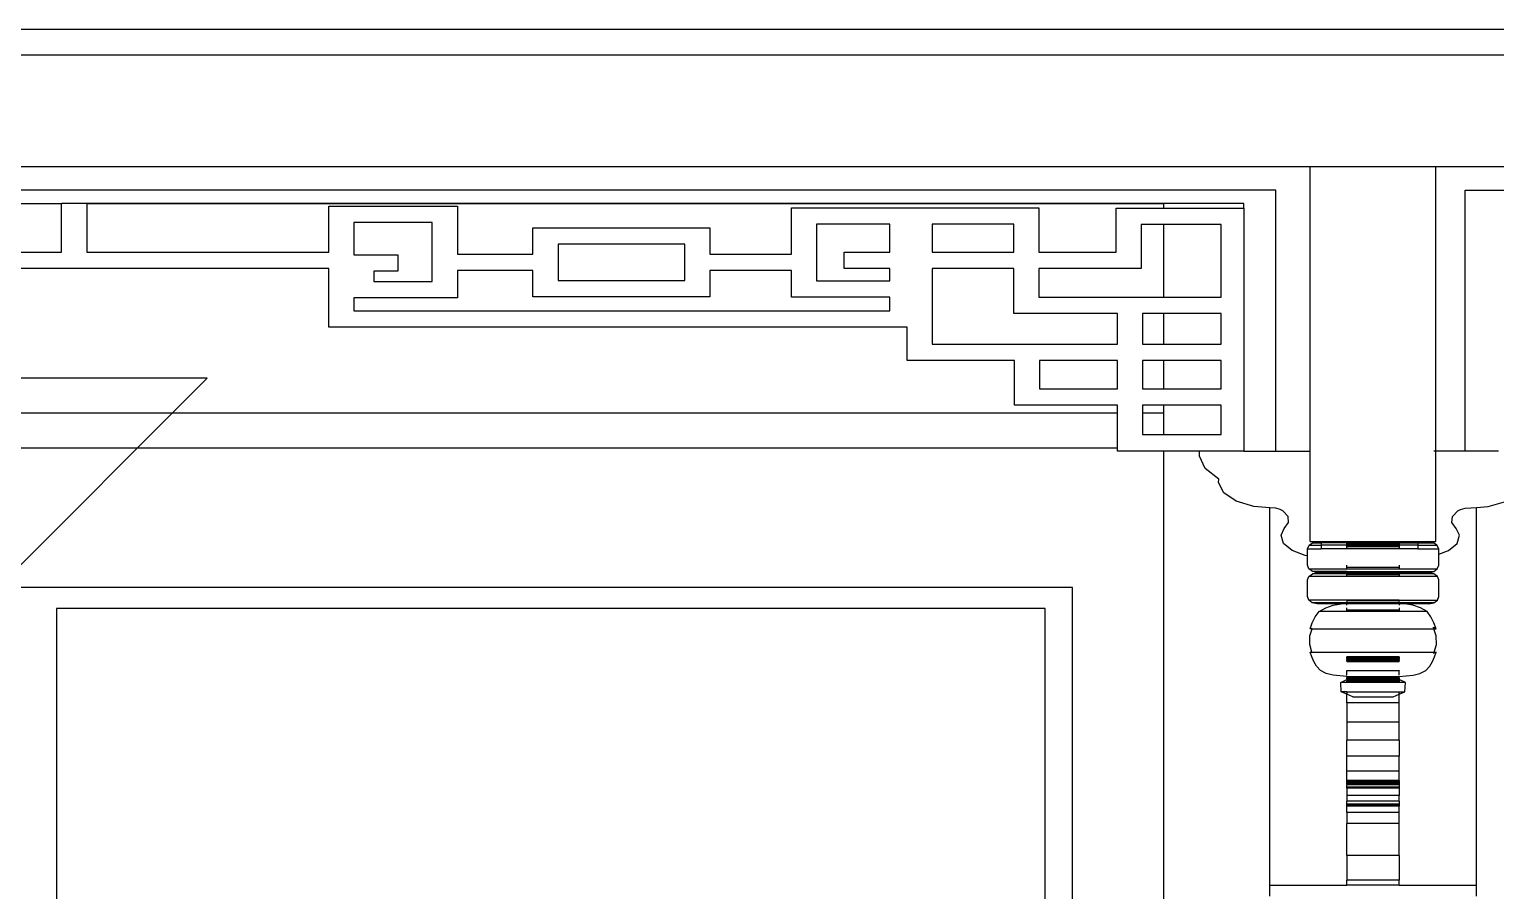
# Model space of a CAD drawing. Extents: x -24961 to 905641, y -154323 to 635957.
# Drawn here: x 408153 to 410254, y -112906 to -111672 of the extents above; entities that cross this region are included whole.
import ezdxf

# ---------------------------------------------------------------- set-up
doc = ezdxf.new("R2010")
doc.units = 0
doc.header["$LTSCALE"] = 1000
doc.header["$MEASUREMENT"] = 0
for name, color, linetype in [('DIM_ELEV', 3, 'Continuous'), ('DOTE', 1, 'Continuous'), ('窗', 154, 'Continuous')]:
    doc.layers.add(name, color=color, linetype=linetype)

msp = doc.modelspace()

# ---------------------------------------------------------------- linework, layer by layer
for p, q in [((406028.2, -111708.5), (431128.2, -111708.5)), ((408021.8, -111868.5), (409988.2, -111868.5)), ((409988.2, -112276.1), (409988.2, -111868.5)), ((409988.2, -111868.5), (410168.2, -111868.5)), ((410168.2, -112276.1), (410168.2, -111868.5)), ((410168.2, -111868.5), (412212.2, -111868.5)), ((409939.1, -111902.6), (408021.8, -111902.6)), ((408021.8, -111921.4), (408199.5, -111921.4)), ((408199.5, -111921.9), (408199.5, -111921.4)), ((408235.5, -111921.4), (408199.5, -111921.4)), ((408235.5, -111921.4), (408235.5, -111921.9)), ((409778.2, -111921.4), (408235.5, -111921.4)), ((409778.2, -111921.4), (409778.2, -111921.9)), ((409893.2, -111921.4), (409778.2, -111921.4)), ((409893.2, -111928.2), (409893.2, -111921.4)), ((409939.1, -112276.1), (409939.1, -111902.6)), ((410210.1, -111902.6), (412212.2, -111902.6)), ((410210.1, -112276.1), (410210.1, -111902.6)), ((408199.5, -111921.9), (407844.2, -111921.9)), ((408199.5, -111991.3), (408199.5, -111921.9)), ((409778.2, -111921.9), (408235.5, -111921.9)), ((408235.5, -111921.9), (408235.5, -111991.3)), ((408582.4, -111925.5), (408766.4, -111925.5)), ((408582.4, -111991.3), (408582.4, -111925.5)), ((408766.4, -111925.5), (408766.4, -111994.1)), ((409244.9, -111927.7), (409599.5, -111927.7)), ((409244.9, -111994.1), (409244.9, -111927.7)), ((409599.5, -111927.7), (409599.4, -111991.2)), ((409710.3, -111991.2), (409710.3, -111928.2)), ((409710.3, -111928.2), (409778.2, -111928.2)), ((409778.2, -111921.9), (409778.2, -111928.2)), ((409778.2, -111928.2), (409893.2, -111928.2)), ((409893.2, -111928.2), (409893.2, -112276.1)), ((408618.3, -111948.9), (408618.3, -111994.9)), ((408730.4, -111948.9), (408618.3, -111948.9)), ((408730.4, -112033), (408730.4, -111948.9)), ((408874.7, -111956.4), (409128.3, -111956.4)), ((408874.7, -111994.1), (408874.7, -111956.4)), ((409128.3, -111956.4), (409128.3, -111994.1)), ((409280.8, -111951.1), (409280.8, -112032.4)), ((409385.9, -111951.1), (409280.8, -111951.1)), ((409385.9, -111991.2), (409385.9, -111951.1)), ((409446.5, -111951.1), (409446.5, -111991.2)), ((409563.5, -111951.1), (409446.5, -111951.1)), ((409563.5, -111991.2), (409563.5, -111951.1)), ((409746.2, -111951.7), (409746.2, -112014.6)), ((409778.2, -111951.7), (409746.2, -111951.7)), ((409778.2, -111951.7), (409778.2, -112055.6)), ((409860.6, -111951.7), (409778.2, -111951.7)), ((409860.6, -112055.6), (409860.6, -111951.7)), ((408910.6, -111979.9), (408910.6, -112031.7)), ((409092.4, -111979.9), (408910.6, -111979.9)), ((409092.4, -112031.7), (409092.4, -111979.9)), ((408021.8, -111991.3), (408199.5, -111991.3)), ((408235.5, -111991.3), (408582.4, -111991.3)), ((408618.3, -111994.9), (408681.2, -111994.9)), ((408681.2, -111994.9), (408681.2, -112018.3)), ((408766.4, -111994.1), (408874.7, -111994.1)), ((409128.3, -111994.1), (409244.9, -111994.1)), ((409320.5, -111991.2), (409385.9, -111991.2)), ((409320.6, -112014.6), (409320.5, -111991.2)), ((409446.5, -111991.2), (409563.5, -111991.2)), ((409599.4, -111991.2), (409710.3, -111991.2)), ((408582.4, -112014.8), (408021.8, -112014.8)), ((408582.4, -112098.6), (408582.4, -112014.8)), ((408646.8, -112018.3), (408646.8, -112033)), ((408681.2, -112018.3), (408646.8, -112018.3)), ((408766.4, -112017.5), (408766.4, -112056.5)), ((408874.7, -112017.5), (408766.4, -112017.5)), ((408874.7, -112055.2), (408874.7, -112017.5)), ((409128.3, -112017.5), (409128.3, -112055.2)), ((409244.9, -112017.5), (409128.3, -112017.5)), ((409244.9, -112055.8), (409244.9, -112017.5)), ((409385.9, -112014.6), (409320.6, -112014.6)), ((409385.9, -112032.4), (409385.9, -112014.6)), ((409446.5, -112014.6), (409446.5, -112123)), ((409563.5, -112014.6), (409446.5, -112014.6)), ((409563.5, -112079), (409563.5, -112014.6)), ((409599.5, -112014.6), (409599.5, -112055.6)), ((409746.2, -112014.6), (409599.5, -112014.6)), ((408646.8, -112033), (408730.4, -112033)), ((408910.6, -112031.7), (409092.4, -112031.7)), ((409280.8, -112032.4), (409385.9, -112032.4)), ((408618.3, -112056.5), (408618.3, -112075.2)), ((408766.4, -112056.5), (408618.3, -112056.5)), ((409128.3, -112055.2), (408874.7, -112055.2)), ((409385.9, -112055.8), (409244.9, -112055.8)), ((409385.9, -112075.2), (409385.9, -112055.8)), ((409599.5, -112055.6), (409778.2, -112055.6)), ((409778.2, -112055.6), (409860.6, -112055.6)), ((408618.3, -112075.2), (409385.9, -112075.2)), ((409712.1, -112079), (409563.5, -112079)), ((409712.1, -112123), (409712.1, -112079)), ((409748.1, -112079), (409748.1, -112123)), ((409778.2, -112079), (409748.1, -112079)), ((409778.2, -112079), (409778.2, -112123)), ((409860.6, -112079), (409778.2, -112079)), ((409860.6, -112123), (409860.6, -112079)), ((409410.6, -112098.6), (408582.4, -112098.6)), ((409410.6, -112146.5), (409410.6, -112098.6)), ((409446.5, -112123), (409712.1, -112123)), ((409748.1, -112123), (409778.2, -112123)), ((409778.2, -112123), (409860.6, -112123)), ((409564.4, -112146.5), (409410.6, -112146.5)), ((409564.4, -112210.6), (409564.4, -112146.5)), ((409600.4, -112146.5), (409600.4, -112187.1)), ((409712.1, -112146.5), (409600.4, -112146.5)), ((409712.1, -112187.1), (409712.1, -112146.5)), ((409748.1, -112146.5), (409748.1, -112187.1)), ((409778.2, -112146.5), (409748.1, -112146.5)), ((409778.2, -112146.5), (409778.2, -112187.1)), ((409860.6, -112146.5), (409778.2, -112146.5)), ((409860.6, -112187.1), (409860.6, -112146.5)), ((409600.4, -112187.1), (409712.1, -112187.1)), ((409748.1, -112187.1), (409778.2, -112187.1)), ((409778.2, -112187.1), (409860.6, -112187.1)), ((409712.1, -112210.6), (409564.4, -112210.6)), ((409712.1, -112221.9), (409712.1, -112210.6)), ((409748.1, -112210.6), (409748.1, -112221.9)), ((409778.2, -112210.6), (409748.1, -112210.6)), ((409860.6, -112210.6), (409778.2, -112210.6)), ((409778.2, -112210.6), (409778.2, -112221.9)), ((409860.6, -112252.3), (409860.6, -112210.6)), ((409712.1, -112221.9), (406528.2, -112221.9)), ((409712.1, -112271.9), (409712.1, -112221.9)), ((409778.2, -112221.9), (409748.1, -112221.9)), ((409748.1, -112221.9), (409748.1, -112252.3)), ((409778.2, -112221.9), (409778.2, -112252.3)), ((409748.1, -112252.3), (409778.2, -112252.3)), ((409778.2, -112252.3), (409860.6, -112252.3)), ((409712.1, -112271.9), (406528.2, -112271.9)), ((409712.1, -112276.1), (409712.1, -112271.9)), ((409778.2, -112276.1), (409712.1, -112276.1)), ((409778.2, -112276.1), (409778.2, -114299.3)), ((409829.7, -112276.1), (409778.2, -112276.1)), ((409829.5, -112283.4), (409829.7, -112276.1)), ((409893.2, -112276.1), (409829.7, -112276.1)), ((409893.2, -112276.1), (409939.1, -112276.1)), ((409939.1, -112276.1), (409988.2, -112276.1)), ((409988.2, -112405.6), (409988.2, -112276.1)), ((410168.2, -112276.1), (410165.2, -112276.1)), ((410168.2, -112405.6), (410168.2, -112276.1)), ((410210.1, -112276.1), (410168.2, -112276.1)), ((410258.1, -112276.1), (410210.1, -112276.1)), ((409837.6, -112301.1), (409829.5, -112283.4)), ((409857.2, -112316.4), (409837.6, -112301.1)), ((409857, -112321.4), (409857.2, -112316.4)), ((409864.3, -112336), (409857, -112321.4)), ((409882.1, -112348), (409864.3, -112336)), ((409907.5, -112355.6), (409882.1, -112348)), ((409930.3, -112357.4), (409907.5, -112355.6)), ((409930.3, -112898.1), (409930.3, -112357.4)), ((409938.8, -112358.1), (409930.3, -112357.4)), ((409945.2, -112359.7), (409938.8, -112358.1)), ((409949, -112362), (409945.2, -112359.7)), ((409956.4, -112369.9), (409949, -112362)), ((410192.1, -112369.9), (410199.8, -112362)), ((410199.8, -112362), (410203.7, -112359.7)), ((410203.7, -112359.7), (410210.4, -112358.1)), ((410210.4, -112358.1), (410226.2, -112356.9)), ((410226.2, -112356.9), (410243.1, -112355.6)), ((410226.2, -112898.1), (410226.2, -112356.9)), ((410243.1, -112355.6), (410269.7, -112348)), ((409951.1, -112387), (409957.1, -112378.7)), ((409957.1, -112378.7), (409956.4, -112369.9)), ((410191.3, -112378.7), (410192.1, -112369.9)), ((410197.5, -112387), (410191.3, -112378.7)), ((409946.8, -112396.7), (409951.1, -112387)), ((409950, -112408.5), (409946.8, -112396.7)), ((410202.1, -112396.7), (410197.5, -112387)), ((410198.7, -112408.5), (410202.1, -112396.7)), ((409962.1, -112418.8), (409950, -112408.5)), ((409981, -112425.9), (409962.1, -112418.8)), ((409984.2, -112416.1), (409986.8, -112411.2)), ((409984.2, -112426.3), (409984.2, -112416.1)), ((409984.2, -112416.1), (410003.8, -112416.1)), ((409986.8, -112411.2), (409991.7, -112407.6)), ((409986.8, -112411.2), (410003.8, -112411.2)), ((409988.2, -112405.6), (409998.3, -112405.6)), ((409991.7, -112407.6), (409998.3, -112405.6)), ((409991.7, -112407.6), (410003.8, -112407.6)), ((409998.3, -112405.6), (410158.2, -112405.6)), ((410003.8, -112407.6), (410003.8, -112411.2)), ((410040.7, -112407.6), (410003.8, -112407.6)), ((410003.8, -112411.2), (410003.8, -112416.1)), ((410040.7, -112411.2), (410003.8, -112411.2)), ((410040.7, -112416.1), (410003.8, -112416.1)), ((410040.7, -112410.1), (410040.7, -112407.6)), ((410040.7, -112407.6), (410115.7, -112407.6)), ((410115.7, -112410.1), (410040.7, -112410.1)), ((410040.7, -112410.5), (410040.7, -112410.1)), ((410115.7, -112410.5), (410040.7, -112410.5)), ((410040.7, -112411.2), (410040.7, -112410.5)), ((410040.7, -112411.7), (410040.7, -112411.2)), ((410115.7, -112411.2), (410040.7, -112411.2)), ((410115.7, -112411.7), (410040.7, -112411.7)), ((410040.7, -112413.4), (410040.7, -112411.7)), ((410115.7, -112413.4), (410040.7, -112413.4)), ((410040.7, -112416.1), (410040.7, -112413.4)), ((410115.7, -112416.1), (410040.7, -112416.1)), ((410115.7, -112407.6), (410115.7, -112410.1)), ((410115.7, -112407.6), (410142.5, -112407.6)), ((410115.7, -112410.1), (410115.7, -112410.5)), ((410115.7, -112410.5), (410115.7, -112411.2)), ((410115.7, -112411.2), (410115.7, -112411.7)), ((410142.5, -112411.2), (410115.7, -112411.2)), ((410115.7, -112411.7), (410115.7, -112413.4)), ((410115.7, -112413.4), (410115.7, -112416.1)), ((410142.5, -112416.1), (410115.7, -112416.1)), ((410142.5, -112407.6), (410142.5, -112411.2)), ((410142.5, -112407.6), (410164.7, -112407.6)), ((410142.5, -112411.2), (410142.5, -112416.1)), ((410142.5, -112411.2), (410169.7, -112411.2)), ((410142.5, -112416.1), (410172.3, -112416.1)), ((410164.7, -112407.6), (410158.2, -112405.6)), ((410158.2, -112405.6), (410168.2, -112405.6)), ((410169.7, -112411.2), (410164.7, -112407.6)), ((410172.3, -112416.1), (410169.7, -112411.2)), ((410172.3, -112423.8), (410172.3, -112416.1)), ((410172.3, -112423.8), (410186.1, -112418.8)), ((410172.3, -112439.7), (410172.3, -112423.8)), ((410186.1, -112418.8), (410198.7, -112408.5)), ((409984.2, -112426.3), (409981, -112425.9)), ((409984.2, -112439.7), (409984.2, -112426.3)), ((409986.3, -112444.9), (409984.2, -112439.7)), ((409991.3, -112448.7), (409986.3, -112444.9)), ((409986.3, -112444.9), (410040.7, -112444.9)), ((410040.7, -112443.2), (410040.7, -112439.7)), ((410115.7, -112443.2), (410040.7, -112443.2)), ((410040.7, -112444.9), (410040.7, -112443.2)), ((410040.7, -112444.9), (410115.7, -112444.9)), ((410115.7, -112439.7), (410115.7, -112443.2)), ((410115.7, -112443.2), (410115.7, -112444.9)), ((410115.7, -112444.9), (410170.2, -112444.9)), ((410165.2, -112448.7), (410170.2, -112444.9)), ((410170.2, -112444.9), (410172.3, -112439.7)), ((409984.2, -112460.9), (409986.2, -112455.7)), ((409984.2, -112484.6), (409984.2, -112460.9)), ((409986.2, -112455.7), (409991.3, -112451.9)), ((410040.7, -112455.7), (409986.2, -112455.7)), ((409998.3, -112450.4), (409991.3, -112448.7)), ((410040.7, -112448.7), (409991.3, -112448.7)), ((409991.3, -112451.9), (409998.3, -112450.4)), ((410040.7, -112451.9), (409991.3, -112451.9)), ((410040.7, -112450.4), (409998.3, -112450.4)), ((410040.7, -112450.4), (410040.7, -112448.7)), ((410040.7, -112448.7), (410115.7, -112448.7)), ((410040.7, -112451.9), (410040.7, -112450.4)), ((410115.7, -112450.4), (410040.7, -112450.4)), ((410040.7, -112453.5), (410040.7, -112451.9)), ((410115.7, -112451.9), (410040.7, -112451.9)), ((410115.7, -112453.5), (410040.7, -112453.5)), ((410040.7, -112455.7), (410040.7, -112453.5)), ((410115.7, -112455.7), (410040.7, -112455.7)), ((410115.7, -112448.7), (410115.7, -112450.4)), ((410115.7, -112448.7), (410165.2, -112448.7)), ((410115.7, -112450.4), (410115.7, -112451.9)), ((410158.2, -112450.4), (410115.7, -112450.4)), ((410115.7, -112451.9), (410115.7, -112453.5)), ((410165.2, -112451.9), (410115.7, -112451.9)), ((410115.7, -112453.5), (410115.7, -112455.7)), ((410170.3, -112455.7), (410115.7, -112455.7)), ((410158.2, -112450.4), (410165.2, -112448.7)), ((410165.2, -112451.9), (410158.2, -112450.4)), ((410170.3, -112455.7), (410165.2, -112451.9)), ((410172.3, -112460.9), (410170.3, -112455.7)), ((410172.3, -112484.6), (410172.3, -112460.9)), ((409986.1, -112489.9), (409984.2, -112484.6)), ((410170.4, -112489.9), (410172.3, -112484.6)), ((409991.2, -112493.7), (409986.1, -112489.9)), ((410040.7, -112489.9), (409986.1, -112489.9)), ((409998.3, -112495.2), (409991.2, -112493.7)), ((410040.7, -112493.7), (409991.2, -112493.7)), ((409995.2, -112513.9), (410000.9, -112506.2)), ((410032.6, -112495.2), (409998.3, -112495.2)), ((410000.9, -112506.2), (410010.4, -112500.9)), ((410040.7, -112506.2), (410000.9, -112506.2)), ((410010.4, -112500.9), (410021.1, -112497.2)), ((410021.1, -112497.2), (410032.6, -112495.2)), ((410040.7, -112495.2), (410032.6, -112495.2)), ((410040.7, -112489.9), (410040.7, -112491)), ((410115.7, -112489.9), (410040.7, -112489.9)), ((410115.7, -112491), (410040.7, -112491)), ((410040.7, -112491), (410040.7, -112493.7)), ((410040.7, -112493.7), (410040.7, -112494.8)), ((410115.7, -112493.7), (410040.7, -112493.7)), ((410115.7, -112494.8), (410040.7, -112494.8)), ((410040.7, -112495.2), (410040.7, -112494.8)), ((410040.7, -112497.2), (410040.7, -112495.2)), ((410115.7, -112495.2), (410040.7, -112495.2)), ((410040.7, -112504.1), (410040.7, -112500.9)), ((410115.7, -112504.1), (410040.7, -112504.1)), ((410040.7, -112506.2), (410040.7, -112504.1)), ((410115.7, -112506.2), (410040.7, -112506.2)), ((410115.7, -112491), (410115.7, -112489.9)), ((410115.7, -112489.9), (410170.4, -112489.9)), ((410115.7, -112493.7), (410115.7, -112491)), ((410115.7, -112494.8), (410115.7, -112493.7)), ((410165.3, -112493.7), (410115.7, -112493.7)), ((410115.7, -112494.8), (410115.7, -112495.2)), ((410115.7, -112495.2), (410115.7, -112497.2)), ((410123.8, -112495.2), (410115.7, -112495.2)), ((410115.7, -112500.9), (410115.7, -112504.1)), ((410115.7, -112504.1), (410115.7, -112506.2)), ((410155.6, -112506.2), (410115.7, -112506.2)), ((410135.4, -112497.2), (410123.8, -112495.2)), ((410158.2, -112495.2), (410123.8, -112495.2)), ((410146.1, -112500.9), (410135.4, -112497.2)), ((410155.6, -112506.2), (410146.1, -112500.9)), ((410161.2, -112513.9), (410155.6, -112506.2)), ((410158.2, -112495.2), (410165.3, -112493.7)), ((410165.3, -112493.7), (410170.4, -112489.9)), ((409987.7, -112541), (409990.9, -112530.7)), ((409988.1, -112530.7), (409990.9, -112522.1)), ((409990.9, -112530.7), (409988.1, -112530.7)), ((409990.9, -112522.1), (409995.2, -112513.9)), ((409990.9, -112530.7), (410165.5, -112530.7)), ((410165.5, -112522.1), (410161.2, -112513.9)), ((410164.7, -112528.7), (410164.9, -112528.7)), ((410164.9, -112528.7), (410168.4, -112530.7)), ((410165.5, -112530.7), (410164.9, -112528.7)), ((410168.4, -112530.7), (410165.5, -112522.1)), ((410165.5, -112530.7), (410168.4, -112530.7)), ((410168.8, -112541), (410165.5, -112530.7)), ((409987.5, -112553.5), (409987.7, -112541)), ((410169, -112553.5), (410168.8, -112541)), ((409990.6, -112564.3), (409987.5, -112553.5)), ((409988.1, -112564.3), (409990.6, -112564.3)), ((409990.3, -112571.2), (409988.1, -112564.3)), ((409993.3, -112577.9), (409990.3, -112571.2)), ((409990.6, -112564.3), (410165.9, -112564.3)), ((410115.7, -112571.2), (410040.7, -112571.2)), ((410040.7, -112571.2), (410040.7, -112571.2)), ((410040.7, -112572.3), (410040.7, -112571.2)), ((410115.7, -112572.3), (410040.7, -112572.3)), ((410040.7, -112572.5), (410040.7, -112572.3)), ((410115.7, -112572.5), (410040.7, -112572.5)), ((410040.7, -112572.6), (410040.7, -112572.5)), ((410115.7, -112572.6), (410040.7, -112572.6)), ((410040.7, -112572.6), (410040.7, -112573.1)), ((410115.7, -112571.2), (410115.7, -112571.2)), ((410115.7, -112571.2), (410115.7, -112572.3)), ((410115.7, -112572.3), (410115.7, -112572.5)), ((410115.7, -112572.5), (410115.7, -112572.6)), ((410115.7, -112573.1), (410115.7, -112572.6)), ((410163.2, -112577.9), (410166.2, -112571.2)), ((410164.8, -112565.8), (410165.5, -112565.8)), ((410168.4, -112564.3), (410165.5, -112565.8)), ((410165.5, -112565.8), (410165.9, -112564.3)), ((410165.9, -112564.3), (410169, -112553.5)), ((410165.9, -112564.3), (410168.4, -112564.3)), ((410166.2, -112571.2), (410168.4, -112564.3)), ((409997, -112584.5), (409993.3, -112577.9)), ((410002.8, -112590.7), (409997, -112584.5)), ((410011.1, -112595.1), (410002.8, -112590.7)), ((410115.7, -112573.1), (410040.7, -112573.1)), ((410040.7, -112573.1), (410040.7, -112573.2)), ((410040.7, -112573.2), (410115.7, -112573.2)), ((410040.7, -112574), (410040.7, -112573.2)), ((410115.7, -112574), (410040.7, -112574)), ((410040.7, -112574), (410040.7, -112574.2)), ((410115.7, -112574.2), (410040.7, -112574.2)), ((410040.7, -112574.4), (410040.7, -112574.2)), ((410115.7, -112574.4), (410040.7, -112574.4)), ((410040.7, -112574.4), (410040.7, -112574.5)), ((410115.7, -112574.5), (410040.7, -112574.5)), ((410040.7, -112574.5), (410040.7, -112574.6)), ((410115.7, -112574.6), (410040.7, -112574.6)), ((410115.7, -112574.6), (410040.7, -112574.6)), ((410040.7, -112574.6), (410040.7, -112574.6)), ((410040.7, -112575), (410040.7, -112574.6)), ((410115.7, -112575), (410040.7, -112575)), ((410040.7, -112575), (410040.7, -112575.1)), ((410115.7, -112575.1), (410040.7, -112575.1)), ((410115.7, -112575.1), (410040.7, -112575.1)), ((410040.7, -112575.1), (410040.7, -112575.3)), ((410040.7, -112575.1), (410040.7, -112575.1)), ((410115.7, -112575.3), (410040.7, -112575.3)), ((410040.7, -112575.3), (410040.7, -112576.4)), ((410115.7, -112576.4), (410040.7, -112576.4)), ((410040.7, -112577), (410040.7, -112576.4)), ((410115.7, -112577), (410040.7, -112577)), ((410040.7, -112577), (410040.7, -112577.6)), ((410040.7, -112577.6), (410115.7, -112577.6)), ((410040.7, -112577.9), (410040.7, -112577.6)), ((410040.7, -112590.9), (410040.7, -112590.7)), ((410115.7, -112590.9), (410040.7, -112590.9)), ((410040.7, -112597.3), (410040.7, -112590.9)), ((410115.7, -112573.2), (410115.7, -112573.1)), ((410115.7, -112573.2), (410115.7, -112574)), ((410115.7, -112574.2), (410115.7, -112574)), ((410115.7, -112574.2), (410115.7, -112574.4)), ((410115.7, -112574.5), (410115.7, -112574.4)), ((410115.7, -112574.6), (410115.7, -112574.5)), ((410115.7, -112574.6), (410115.7, -112574.6)), ((410115.7, -112574.6), (410115.7, -112575)), ((410115.7, -112575.1), (410115.7, -112575)), ((410115.7, -112575.3), (410115.7, -112575.1)), ((410115.7, -112575.1), (410115.7, -112575.1)), ((410115.7, -112576.4), (410115.7, -112575.3)), ((410115.7, -112576.4), (410115.7, -112577)), ((410115.7, -112577.6), (410115.7, -112577)), ((410115.7, -112577.6), (410115.7, -112577.9)), ((410115.7, -112590.7), (410115.7, -112590.9)), ((410115.7, -112597.3), (410115.7, -112590.9)), ((410145.4, -112595.1), (410153.6, -112590.7)), ((410153.6, -112590.7), (410159.5, -112584.5)), ((410159.5, -112584.5), (410163.2, -112577.9)), ((410020.9, -112597.3), (410011.1, -112595.1)), ((410040.7, -112599.1), (410020.9, -112597.3)), ((410031.9, -112607.8), (410040.7, -112603.4)), ((410032.7, -112621.2), (410031.9, -112607.8)), ((410040.7, -112607.8), (410031.9, -112607.8)), ((410040.7, -112599), (410040.7, -112599.1)), ((410047.8, -112599.8), (410040.7, -112599.1)), ((410040.7, -112599.9), (410040.7, -112599.1)), ((410040.7, -112600.1), (410040.7, -112599.9)), ((410047.7, -112599.9), (410040.7, -112599.9)), ((410047.3, -112600.1), (410040.7, -112600.1)), ((410040.7, -112600.1), (410040.7, -112600.7)), ((410046.1, -112600.7), (410040.7, -112600.7)), ((410040.7, -112600.7), (410040.7, -112601.4)), ((410044.7, -112601.4), (410040.7, -112601.4)), ((410040.7, -112601.9), (410040.7, -112601.4)), ((410043.7, -112601.9), (410040.7, -112601.9)), ((410040.7, -112602.1), (410040.7, -112601.9)), ((410040.7, -112602.4), (410040.7, -112602.1)), ((410043.2, -112602.1), (410040.7, -112602.1)), ((410042.6, -112602.4), (410040.7, -112602.4)), ((410040.7, -112602.4), (410040.7, -112603)), ((410041.4, -112603), (410040.7, -112603)), ((410040.7, -112603.1), (410040.7, -112603)), ((410041.5, -112603), (410040.7, -112603)), ((410040.7, -112603), (410040.7, -112603)), ((410041.3, -112603.1), (410040.7, -112603.1)), ((410040.7, -112603.4), (410041.3, -112603.1)), ((410040.7, -112603.1), (410040.7, -112603.4)), ((410040.7, -112603.4), (410040.7, -112603.5)), ((410115.7, -112603.5), (410040.7, -112603.5)), ((410040.7, -112603.5), (410040.7, -112604.2)), ((410115.7, -112604.2), (410040.7, -112604.2)), ((410040.7, -112604.2), (410040.7, -112604.7)), ((410115.7, -112604.7), (410040.7, -112604.7)), ((410040.7, -112604.7), (410040.7, -112605.2)), ((410040.7, -112605.2), (410115.7, -112605.2)), ((410040.7, -112605.2), (410040.7, -112605.3)), ((410115.7, -112605.3), (410040.7, -112605.3)), ((410040.7, -112605.4), (410040.7, -112605.3)), ((410115.7, -112605.4), (410040.7, -112605.4)), ((410040.7, -112605.4), (410040.7, -112605.7)), ((410115.7, -112605.7), (410040.7, -112605.7)), ((410040.7, -112606.2), (410040.7, -112605.7)), ((410115.7, -112606.2), (410040.7, -112606.2)), ((410040.7, -112606.3), (410040.7, -112606.2)), ((410115.7, -112606.3), (410040.7, -112606.3)), ((410115.7, -112606.3), (410040.7, -112606.3)), ((410040.7, -112606.3), (410040.7, -112606.3)), ((410040.7, -112606.4), (410040.7, -112606.3)), ((410115.7, -112606.4), (410040.7, -112606.4)), ((410040.7, -112606.4), (410040.7, -112606.7)), ((410115.7, -112606.7), (410040.7, -112606.7)), ((410040.7, -112606.7), (410040.7, -112606.8)), ((410115.7, -112606.8), (410040.7, -112606.8)), ((410040.7, -112606.8), (410040.7, -112607.1)), ((410115.7, -112607.1), (410040.7, -112607.1)), ((410040.7, -112607.1), (410040.7, -112607.3)), ((410115.7, -112607.3), (410040.7, -112607.3)), ((410115.7, -112607.3), (410040.7, -112607.3)), ((410040.7, -112607.3), (410040.7, -112607.3)), ((410040.7, -112607.3), (410040.7, -112607.8)), ((410115.7, -112607.8), (410040.7, -112607.8)), ((410041.3, -112603.1), (410041.4, -112603)), ((410115.2, -112603.1), (410041.3, -112603.1)), ((410115, -112603), (410041.4, -112603)), ((410041.4, -112603), (410041.5, -112603)), ((410041.5, -112603), (410042.6, -112602.4)), ((410115, -112603), (410041.5, -112603)), ((410042.6, -112602.4), (410043.2, -112602.1)), ((410113.9, -112602.4), (410042.6, -112602.4)), ((410043.2, -112602.1), (410043.7, -112601.9)), ((410113.2, -112602.1), (410043.2, -112602.1)), ((410043.7, -112601.9), (410044.7, -112601.4)), ((410112.8, -112601.9), (410043.7, -112601.9)), ((410044.7, -112601.4), (410046.1, -112600.7)), ((410111.8, -112601.4), (410044.7, -112601.4)), ((410046.1, -112600.7), (410047.3, -112600.1)), ((410110.4, -112600.7), (410046.1, -112600.7)), ((410047.3, -112600.1), (410047.7, -112599.9)), ((410109.2, -112600.1), (410047.3, -112600.1)), ((410047.7, -112599.9), (410047.8, -112599.8)), ((410108.8, -112599.9), (410047.7, -112599.9)), ((410047.8, -112599.8), (410108.7, -112599.8)), ((410108.7, -112599.8), (410115.7, -112599.1)), ((410108.8, -112599.9), (410108.7, -112599.8)), ((410115.7, -112599.9), (410108.8, -112599.9)), ((410109.2, -112600.1), (410108.8, -112599.9)), ((410115.7, -112600.1), (410109.2, -112600.1)), ((410110.4, -112600.7), (410109.2, -112600.1)), ((410115.7, -112600.7), (410110.4, -112600.7)), ((410111.8, -112601.4), (410110.4, -112600.7)), ((410115.7, -112601.4), (410111.8, -112601.4)), ((410112.8, -112601.9), (410111.8, -112601.4)), ((410115.7, -112601.9), (410112.8, -112601.9)), ((410113.2, -112602.1), (410112.8, -112601.9)), ((410115.7, -112602.1), (410113.2, -112602.1)), ((410113.9, -112602.4), (410113.2, -112602.1)), ((410115.7, -112602.4), (410113.9, -112602.4)), ((410115, -112603), (410113.9, -112602.4)), ((410115.7, -112603), (410115, -112603)), ((410115.7, -112603), (410115, -112603)), ((410115.2, -112603.1), (410115, -112603)), ((410115, -112603), (410115, -112603)), ((410115.7, -112603.1), (410115.2, -112603.1)), ((410115.7, -112603.4), (410115.2, -112603.1)), ((410115.7, -112599.1), (410135.6, -112597.3)), ((410115.7, -112599.9), (410115.7, -112599.1)), ((410115.7, -112599.9), (410115.7, -112600.1)), ((410115.7, -112600.7), (410115.7, -112600.1)), ((410115.7, -112601.4), (410115.7, -112600.7)), ((410115.7, -112601.4), (410115.7, -112601.9)), ((410115.7, -112601.9), (410115.7, -112602.1)), ((410115.7, -112602.1), (410115.7, -112602.4)), ((410115.7, -112603), (410115.7, -112602.4)), ((410115.7, -112603), (410115.7, -112603.1)), ((410115.7, -112603), (410115.7, -112603)), ((410115.7, -112603.1), (410115.7, -112603.4)), ((410115.7, -112603.4), (410115.7, -112603.5)), ((410124.6, -112607.8), (410115.7, -112603.4)), ((410115.7, -112604.2), (410115.7, -112603.5)), ((410115.7, -112604.2), (410115.7, -112604.7)), ((410115.7, -112605.2), (410115.7, -112604.7)), ((410115.7, -112605.3), (410115.7, -112605.2)), ((410115.7, -112605.3), (410115.7, -112605.4)), ((410115.7, -112605.4), (410115.7, -112605.7)), ((410115.7, -112605.7), (410115.7, -112606.2)), ((410115.7, -112606.2), (410115.7, -112606.3)), ((410115.7, -112606.3), (410115.7, -112606.3)), ((410115.7, -112606.3), (410115.7, -112606.4)), ((410115.7, -112606.7), (410115.7, -112606.4)), ((410115.7, -112606.8), (410115.7, -112606.7)), ((410115.7, -112607.1), (410115.7, -112606.8)), ((410115.7, -112607.3), (410115.7, -112607.1)), ((410115.7, -112607.8), (410115.7, -112607.3)), ((410115.7, -112607.3), (410115.7, -112607.3)), ((410124.6, -112607.8), (410115.7, -112607.8)), ((410123.8, -112621.2), (410124.6, -112607.8)), ((410135.6, -112597.3), (410145.4, -112595.1)), ((410040.7, -112624.6), (410032.7, -112621.2)), ((410040.7, -112621.2), (410032.7, -112621.2)), ((410040.7, -112621.2), (410040.7, -112624.6)), ((410040.7, -112621.2), (410115.7, -112621.2)), ((410049.4, -112628.2), (410040.7, -112624.6)), ((410040.7, -112637.1), (410040.7, -112624.6)), ((410049.4, -112628.2), (410107, -112628.2)), ((410107, -112628.2), (410115.7, -112624.6)), ((410115.7, -112624.6), (410123.8, -112621.2)), ((410115.7, -112624.6), (410115.7, -112621.2)), ((410115.7, -112621.2), (410123.8, -112621.2)), ((410115.7, -112637.1), (410115.7, -112624.6)), ((410115.7, -112637.1), (410040.7, -112637.1)), ((410040.7, -112637.1), (410040.7, -112664.5)), ((410115.7, -112664.5), (410115.7, -112637.1)), ((410115.7, -112664.5), (410040.7, -112664.5)), ((410040.7, -112664.5), (410040.7, -112690.2)), ((410115.7, -112690.2), (410115.7, -112664.5)), ((410115.7, -112690.2), (410040.7, -112690.2)), ((410040.7, -112713.5), (410040.7, -112690.2)), ((410115.7, -112690.2), (410115.7, -112713.5)), ((410115.7, -112713.5), (410040.7, -112713.5)), ((410040.7, -112734.8), (410040.7, -112713.5)), ((410115.7, -112734.8), (410115.7, -112713.5)), ((410115.7, -112734.8), (410040.7, -112734.8)), ((410040.7, -112748.2), (410040.7, -112734.8)), ((410115.7, -112748.2), (410115.7, -112734.8)), ((410040.7, -112748.4), (410040.7, -112748.2)), ((410115.7, -112748.2), (410040.7, -112748.2)), ((410115.7, -112748.4), (410040.7, -112748.4)), ((410040.7, -112749.3), (410040.7, -112748.4)), ((410115.7, -112749.3), (410040.7, -112749.3)), ((410040.7, -112749.7), (410040.7, -112749.3)), ((410040.7, -112751.7), (410040.7, -112749.7)), ((410040.7, -112749.7), (410115.7, -112749.7)), ((410040.7, -112753.1), (410040.7, -112751.7)), ((410115.7, -112751.7), (410040.7, -112751.7)), ((410115.7, -112753.1), (410040.7, -112753.1)), ((410040.7, -112753.1), (410040.7, -112754.1)), ((410115.7, -112754.1), (410040.7, -112754.1)), ((410040.7, -112754.5), (410040.7, -112754.1)), ((410115.7, -112754.5), (410040.7, -112754.5)), ((410040.7, -112757.8), (410040.7, -112754.5)), ((410040.7, -112759.2), (410040.7, -112757.8)), ((410115.7, -112757.8), (410040.7, -112757.8)), ((410115.7, -112757.8), (410040.7, -112757.8)), ((410040.7, -112757.8), (410040.7, -112757.8)), ((410115.7, -112759.2), (410040.7, -112759.2)), ((410040.7, -112759.2), (410040.7, -112769.8)), ((410115.7, -112748.2), (410115.7, -112748.4)), ((410115.7, -112748.4), (410115.7, -112749.3)), ((410115.7, -112749.3), (410115.7, -112749.7)), ((410115.7, -112749.7), (410115.7, -112751.7)), ((410115.7, -112751.7), (410115.7, -112753.1)), ((410115.7, -112753.1), (410115.7, -112754.1)), ((410115.7, -112754.1), (410115.7, -112754.5)), ((410115.7, -112754.5), (410115.7, -112757.8)), ((410115.7, -112757.8), (410115.7, -112759.2)), ((410115.7, -112757.8), (410115.7, -112757.8)), ((410115.7, -112759.2), (410115.7, -112769.8)), ((410115.7, -112769.8), (410040.7, -112769.8)), ((410040.7, -112769.8), (410040.7, -112777.7)), ((410115.7, -112777.7), (410040.7, -112777.7)), ((410040.7, -112782.3), (410040.7, -112777.7)), ((410115.7, -112782.3), (410040.7, -112782.3)), ((410040.7, -112783.4), (410040.7, -112782.3)), ((410115.7, -112777.7), (410115.7, -112769.8)), ((410115.7, -112777.7), (410115.7, -112782.3)), ((410115.7, -112782.3), (410115.7, -112783.4)), ((410115.7, -112783.4), (410040.7, -112783.4)), ((410040.7, -112784.6), (410040.7, -112783.4)), ((410115.7, -112784.6), (410040.7, -112784.6)), ((410040.7, -112784.8), (410040.7, -112784.6)), ((410115.7, -112784.8), (410040.7, -112784.8)), ((410115.7, -112784.8), (410040.7, -112784.8)), ((410040.7, -112784.8), (410040.7, -112784.9)), ((410040.7, -112784.8), (410040.7, -112784.8)), ((410115.7, -112784.9), (410040.7, -112784.9)), ((410040.7, -112794.1), (410040.7, -112784.9)), ((410115.7, -112794.1), (410040.7, -112794.1)), ((410040.7, -112794.1), (410040.7, -112809.9)), ((410115.7, -112783.4), (410115.7, -112784.6)), ((410115.7, -112784.6), (410115.7, -112784.8)), ((410115.7, -112784.9), (410115.7, -112784.8)), ((410115.7, -112784.8), (410115.7, -112784.8)), ((410115.7, -112794.1), (410115.7, -112784.9)), ((410115.7, -112809.9), (410115.7, -112794.1)), ((410115.7, -112809.9), (410040.7, -112809.9)), ((410040.7, -112855.7), (410040.7, -112809.9)), ((410115.7, -112855.7), (410115.7, -112809.9)), ((410115.7, -112855.7), (410040.7, -112855.7)), ((410040.7, -112855.7), (410040.7, -112891)), ((410115.7, -112855.7), (410115.7, -112891)), ((409930.3, -112914.1), (409930.3, -112898.1)), ((409930.3, -112898.1), (410040.7, -112898.1)), ((410115.7, -112891), (410040.7, -112891)), ((410040.7, -112898.1), (410040.7, -112891)), ((410115.7, -112898.1), (410040.7, -112898.1)), ((410115.7, -112898.1), (410115.7, -112891)), ((410115.7, -112898.1), (410226.2, -112898.1)), ((410226.2, -112914.1), (410226.2, -112898.1))]:
    msp.add_line(p, q)
at = {"layer": 'DIM_ELEV'}
for p, q in [((408408, -112171.9), (407145.3, -112171.9)), ((408108, -112471.9), (408408, -112171.9)), ((408646.3, -112471.9), (407808, -112471.9))]:
    msp.add_line(p, q, dxfattribs=at)
at = {"layer": 'DOTE'}
msp.add_line((392103, -111671.9), (443041.3, -111671.9), dxfattribs=at)
at = {"layer": '窗'}
for p, q in [((409647.6, -112471.9), (406658.9, -112471.9)), ((409647.6, -114299.3), (409647.6, -112471.9)), ((409608.4, -112501.9), (408192.4, -112501.9)), ((408192.4, -112501.9), (408192.4, -113041.9)), ((409608.4, -113041.9), (409608.4, -112501.9))]:
    msp.add_line(p, q, dxfattribs=at)

doc.saveas('drawing.dxf')
